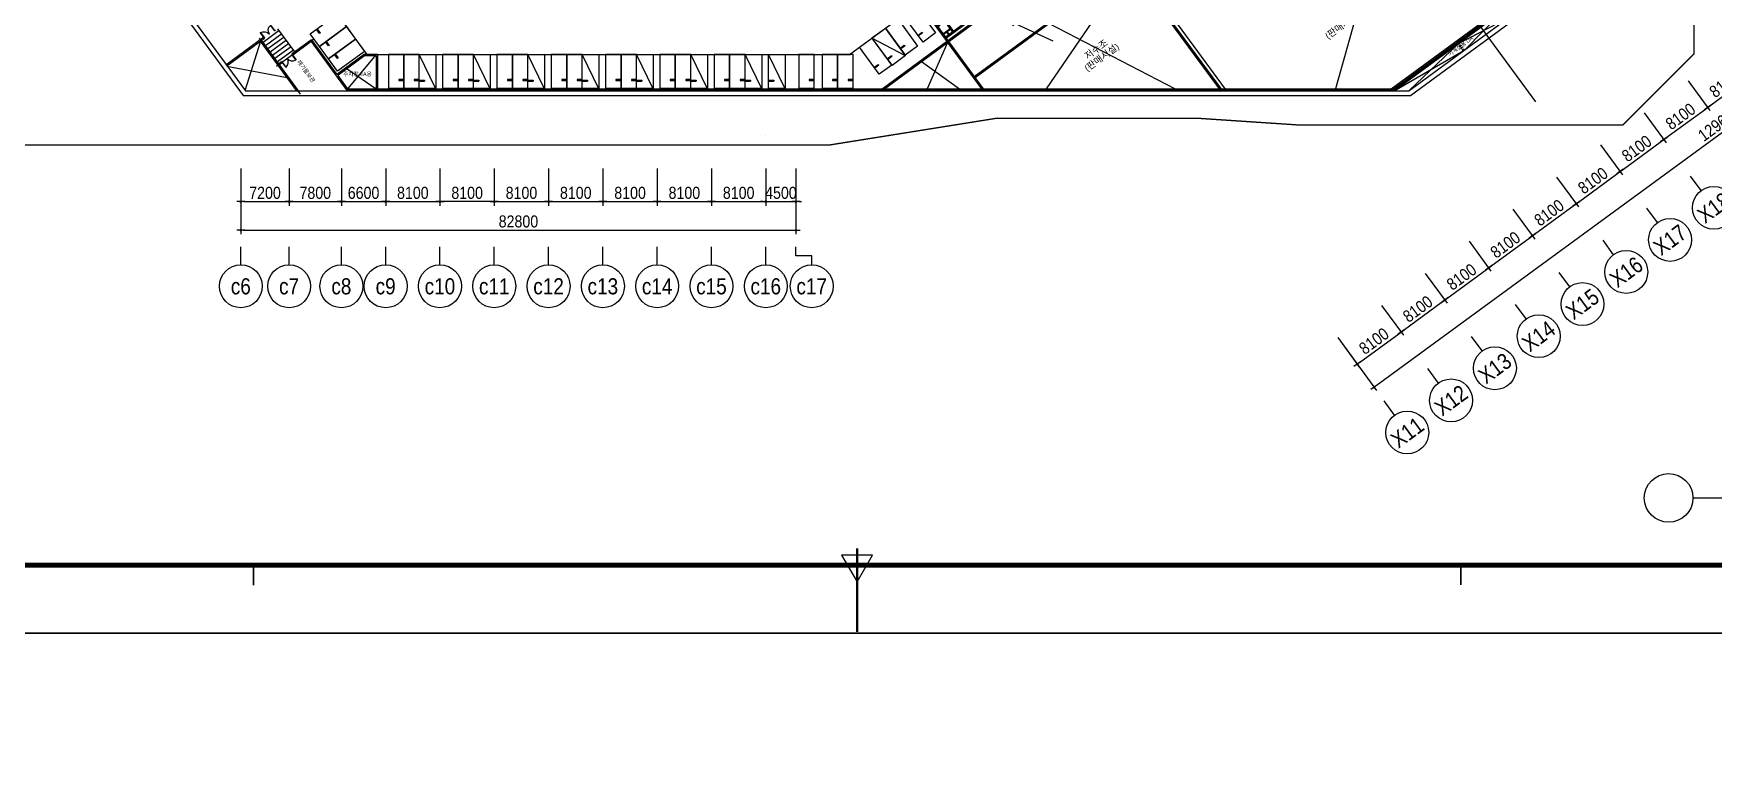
# Model space of a CAD drawing. Header units: millimetres. Extents: x 75184266 to 76346726, y -35850126 to -33679385.
# Drawn here: x 75310867 to 75561417, y -34740636 to -34632031 of the extents above; entities that cross this region are included whole.
import ezdxf
from ezdxf.enums import TextEntityAlignment as Align
from ezdxf.xclip import XClip

# ---------------------------------------------------------------- set-up
doc = ezdxf.new("R2010")
doc.units = ezdxf.units.MM
doc.header["$LTSCALE"] = 50
doc.header["$MEASUREMENT"] = 0
doc.header["$XCLIPFRAME"] = 0
doc.header["$PDMODE"] = 1
doc.header["$PDSIZE"] = -3
for name, pattern in [('PHANTOM2', [1.25, 0.625, -0.125, 0.125, -0.125, 0.125, -0.125]), ('XR-지하3층$0$CENTER2', [1.125, 0.75, -0.125, 0.125, -0.125]), ('XR-지하3층$0$HIDDEN', [0.375, 0.25, -0.125])]:
    doc.linetypes.add(name, pattern=pattern)
doc.layers.get('0').update_dxf_attribs({"linetype": 'CONTINUOUS'})
doc.layers.get('Defpoints').update_dxf_attribs({"color": 51, "linetype": 'CONTINUOUS'})
for name, color, linetype in [('AZ-LINE', 3, 'CONTINUOUS'), ('XR-지하3층$0$0-L-FUR', 32, 'XR-지하3층$0$CENTER2'), ('XR-지하3층$0$a-door', 6, 'CONTINUOUS'), ('XR-지하3층$0$AA-AXIS-BUB1', 3, 'CONTINUOUS'), ('XR-지하3층$0$CON', 2, 'CONTINUOUS'), ('XR-지하3층$0$str', 4, 'CONTINUOUS'), ('XR-지하3층$0$일반주차', 8, 'CONTINUOUS'), ('XR-지하3층$0$확장형주차', 8, 'CONTINUOUS'), ('Y-TEX', 3, 'CONTINUOUS')]:
    doc.layers.add(name, color=color, linetype=linetype)
doc.layers.add('XR-기준층$0$XR-지하3층$0$DEFPOINT', color=142, linetype='CONTINUOUS', plot=False)
doc.layers.add('건축', color=8, linetype='CONTINUOUS', plot=False)
doc.layers.add('XR-지하3층$0$0_plan', color=7, linetype='CONTINUOUS', lineweight=0)
doc.styles.add('XR-지하3층$0$20110829_평면도_면적조정$0$돋움', font='')
doc.styles.add('XR-지하3층$0$돋움', font='', dxfattribs={"width": 0.9})
doc.styles.add('XR-지하3층$0$맑은고딕', font='malgun.ttf')
doc.styles.get('XR-지하3층$0$20110829_평면도_면적조정$0$돋움').set_extended_font_data('Dotum')
doc.styles.get('XR-지하3층$0$돋움').set_extended_font_data('Dotum')
doc.dimstyles.new('XR-지하3층$0$20110829_평면도_면적조정$0$std_style', dxfattribs={"dimscale": 400, "dimtxt": 3, "dimasz": 1, "dimexe": 1.5, "dimexo": 2, "dimgap": 1, "dimtad": 1, "dimtoh": 1, "dimdec": 0, "dimzin": 0, "dimdsep": 46, "dimtxsty": 'XR-지하3층$0$돋움', "dimblk": 'XR-지하3층$0$20110829_평면도_면적조정$0$01420DDOT01', "dimblk1": 'XR-지하3층$0$20110829_평면도_면적조정$0$01420DDOT01', "dimblk2": 'XR-지하3층$0$20110829_평면도_면적조정$0$01420DDOT01', "dimcen": 2.5, "dimdle": 8, "dimclrd": 256, "dimclre": 256, "dimclrt": 256, "dimadec": 0, "dimazin": 0, "dimtfac": 1, "dimtdec": 0, "dimtix": 1, "dimtmove": 2, "dimatfit": 3, "dimldrblk": 'XR-지하3층$0$20110829_평면도_면적조정$0$_ClosedBlank', "dimfxl": 1, "dimtolj": 1, "dimtzin": 0, "dimlwd": -1, "dimlwe": -1, "dimarcsym": 0})

# ---------------------------------------------------------------- blocks, each defined once
blk = doc.blocks.new('XR-지하3층$0$일반형 주차')
at = {"layer": 'XR-지하3층$0$일반주차'}
for p, q in [((750, 3865), (0, 3865)), ((0, 3735), (750, 3735)), ((750, 3735), (750, 3865))]:
    blk.add_line(p, q, dxfattribs=at)
blk.add_lwpolyline([(2300, 5000), (0, 5000), (0, 0), (2300, 0)], close=True, dxfattribs=at)
for centre in [(238, 3800), (563, 3800)]:
    blk.add_circle(centre, 17.5, dxfattribs=at)
blk = doc.blocks.new('XR-지하3층$0$A$C5E3F3FAC')
at = {"layer": 'XR-지하3층$0$a-door'}
for p, q in [((90, 950), (50, 950)), ((50, 950), (50, 0)), ((50, 0), (90, 0)), ((90, 0), (90, 950)), ((1910, 950), (1950, 950)), ((1910, 0), (1910, 950)), ((1950, 0), (1910, 0)), ((1950, 950), (1950, 0))]:
    blk.add_line(p, q, dxfattribs=at)
at = {"layer": 'XR-지하3층$0$a-door', "color": 6}
for points in [[(0, 850), (0, 1050), (50, 1050), (50, 850)], [(2000, 850), (2000, 1050), (1950, 1050), (1950, 850)]]:
    blk.add_lwpolyline(points, close=True, dxfattribs=at)
at = {"layer": 'XR-지하3층$0$a-door', "color": 7}
for centre, start, end in [((-2, 999), 275.25016, 357.21379), ((2002, 999), 182.78621, 264.74984)]:
    blk.add_arc(centre, 1003, start, end, dxfattribs=at)
blk = doc.blocks.new('XR-지하3층$0$확장형 주차')
at = {"layer": 'XR-지하3층$0$확장형주차', "color": 7}
for p, q in [((0, 3965), (800, 3965)), ((0, 3835), (800, 3835)), ((800, 3835), (800, 3965))]:
    blk.add_line(p, q, dxfattribs=at)
blk.add_lwpolyline([(2500, 5100), (0, 0)], dxfattribs=at)
blk.add_lwpolyline([(2500, 5091), (0, 5091), (0, -9), (2500, -9)], close=True, dxfattribs=at)
for centre in [(238, 3900), (613, 3900)]:
    blk.add_circle(centre, 17.5, dxfattribs=at)
blk = doc.blocks.new('XR-지하3층$0$A$C704D163C')
at = {"layer": 'XR-지하3층$0$0-L-FUR', "linetype": 'Continuous'}
for p, q in [((0, 0), (-222, 0, 0)), ((0, -1060, 0), (-222, -1060, 0))]:
    blk.add_line(p, q, dxfattribs=at)
at = {"layer": 'XR-지하3층$0$0-L-FUR', "linetype": 'Continuous', "extrusion": (5.41769e-10, 1.28697e-08, 1)}
for p, q in [((-200, 0, 0), (0, 0)), ((0, 0), (0, -60, 0)), ((-200, -60, 0), (-200, 0, 0)), ((-100, -60, 0), (0, -60, 0))]:
    blk.add_line(p, q, dxfattribs=at)
at = {"layer": 'XR-지하3층$0$0-L-FUR', "color": 6, "linetype": 'Continuous', "extrusion": (5.41769e-10, 1.28697e-08, 1)}
blk.add_line((-100, -60, 0), (-1000, -60, 0), dxfattribs=at)
at = {"layer": 'XR-지하3층$0$0-L-FUR', "linetype": 'Continuous', "extrusion": (5.41769e-10, -1.16938e-08, 1)}
for p, q in [((-200, -1000, 0), (-200, -1060, 0)), ((-200, -1000, 0), (0, -1000, 0)), ((-200, -1060, 0), (0, -1060, 0)), ((0, -1060, 0), (0, -1000, 0))]:
    blk.add_line(p, q, dxfattribs=at)
at = {"layer": 'XR-지하3층$0$0-L-FUR', "color": 5, "linetype": 'Continuous', "extrusion": (5.41769e-10, 1.28697e-08, 1)}
blk.add_arc((-28, -30), 973, 181.75893, 265.75034, dxfattribs=at)
blk = doc.blocks.new('XR-지하3층$0$A$C7F731663')
at = {"layer": 'XR-지하3층$0$CON', "extrusion": (2.1973e-06, 2.1976e-06, 1)}
for p, q in [((1014, 3526, 0), (-3700, 69, 0)), ((971, 3247, 0), (-3581, -92, 0)), ((2509, 1151, 0), (971, 3247, 0)), ((2788, 1108, 0), (1014, 3526, 0)), ((-3302, 113, 0), (-1765, -1984, 0)), ((-4469, -495, 0), (-4792, -732, 0)), ((-4792, -732, 0), (-3017, -3151, 0)), ((-4351, -656, 0), (-4512, -775, 0)), ((-4512, -775, 0), (-2974, -2871, 0)), ((-3464, -6, 0), (-1926, -2102, 0)), ((-2786, -2113, 0), (-2490, -2516, 0)), ((-2705, -2054, 0), (-2410, -2457, 0))]:
    blk.add_line(p, q, dxfattribs=at)
at = {"layer": 'XR-지하3층$0$CON', "extrusion": (2.75612e-06, 1.43576e-06, 1), "elevation": 0}
for points in [[(-3581, -92), (-3700, 69)], [(-4351, -656), (-4469, -495)]]:
    blk.add_lwpolyline(points, dxfattribs=at)
at = {"layer": 'XR-지하3층$0$CON', "extrusion": (2.1973e-06, 2.1976e-06, 1), "elevation": 0}
for points in [[(2788, 1108), (-3017, -3151)], [(2509, 1151), (-2974, -2871)], [(-2281, -1619), (-3329, -2388)], [(-2222, -1699), (-3270, -2468)]]:
    blk.add_lwpolyline(points, dxfattribs=at)
at = {"layer": 'XR-지하3층$0$str', "color": 252, "extrusion": (2.1973e-06, 2.1976e-06, 1)}
for p, q in [((-2036, 1041, 0), (-1336, 86, 0)), ((-1819, 1201, 0), (-1118, 245, 0)), ((-1686, 563, 0), (-597, 1362, 0)), ((-1601, 1360, 0), (-900, 405, 0)), ((-1383, 1520, 0), (-682, 565, 0)), ((-1336, 86, 0), (624, 1523, 0)), ((665, 1466, 0), (-1294, 29, 0)), ((-1276, 5, 0), (-1294, 29, 0)), ((-1276, 5, 0), (683, 1442, 0)), ((-1259, -19, 0), (-1276, 5, 0)), ((-1259, -19, 0), (701, 1418, 0)), ((718, 1394, 0), (-1241, -43, 0)), ((-1200, -100, 0), (760, 1337, 0)), ((-1166, 1680, 0), (-465, 724, 0)), ((-1059, 165, 0), (-1076, 189, 0)), ((-1023, 116, 0), (-1041, 140, 0)), ((-281, -896, 0), (-982, 60, 0)), ((-948, 1840, 0), (-247, 884, 0)), ((-841, 324, 0), (-859, 348, 0)), ((-849, -578, 0), (1614, 1229, 0)), ((-806, 276, 0), (-823, 300, 0)), ((-63, -736, 0), (-764, 219, 0)), ((-730, 1999, 0), (-29, 1044, 0)), ((-623, 484, 0), (-641, 508, 0)), ((-588, 436, 0), (-606, 460, 0)), ((154, -576, 0), (-546, 379, 0)), ((-512, 2159, 0), (188, 1203, 0)), ((-406, 644, 0), (-423, 668, 0)), ((-370, 595, 0), (-388, 619, 0)), ((372, -417, 0), (-329, 539, 0)), ((-295, 2319, 0), (406, 1363, 0)), ((-188, 803, 0), (-206, 828, 0)), ((-152, 755, 0), (-170, 779, 0)), ((-162, 1681, 0), (777, 2370, 0)), ((590, -257, 0), (-111, 699, 0)), ((-77, 2478, 0), (624, 1523, 0)), ((30, 963, 0), (12, 987, 0)), ((65, 915, 0), (48, 939, 0)), ((808, -97, 0), (107, 858, 0)), ((248, 1123, 0), (230, 1147, 0)), ((283, 1074, 0), (265, 1099, 0)), ((1025, 62, 0), (324, 1018, 0)), ((465, 1282, 0), (447, 1307, 0)), ((501, 1234, 0), (483, 1258, 0)), ((1243, 222, 0), (542, 1178, 0)), ((683, 1442, 0), (665, 1466, 0)), ((701, 1418, 0), (683, 1442, 0)), ((718, 1394, 0), (701, 1418, 0)), ((1461, 382, 0), (760, 1337, 0)), ((1614, 1229, 0), (777, 2370, 0)), ((-1259, -19, 0), (-1241, -43, 0)), ((-1200, -100, 0), (-499, -1055, 0))]:
    blk.add_line(p, q, dxfattribs=at)
at = {"layer": 'XR-지하3층$0$str', "color": 252, "extrusion": (2.19665e-06, 2.19761e-06, 1), "elevation": 0}
blk.add_lwpolyline([(-622, 2512), (-394, 1573), (-326, 1567), (-434, 1476), (-366, 1470), (-154, 518)], dxfattribs=at)
for points in [[(-724, 1418), (-597, 1362), (-582, 1224), (-616, 1220), (-629, 1338), (-738, 1387)], [(-178, 1819), (-162, 1681), (-35, 1625), (-22, 1656), (-130, 1705), (-144, 1822)]]:
    blk.add_lwpolyline(points, close=True, dxfattribs=at)
at = {"layer": 'XR-지하3층$0$str', "color": 252, "extrusion": (2.1973e-06, 2.1976e-06, 1)}
for centre in [(-1686, 563, 0), (-1686, 563, 0), (-849, -578, 0), (-849, -578, 0)]:
    blk.add_circle(centre, 30, dxfattribs=at)
for centre, radius, start, end in [((-1268, -7, 0), 115, 126.26019, 306.26019), ((-1268, -7, 0), 45, 126.26019, 306.26019), ((692, 1430, 0), 45, 306.26019, 126.26019)]:
    blk.add_arc(centre, radius, start, end, dxfattribs=at)
at = {"layer": 'XR-지하3층$0$str', "color": 252}
blk.add_arc((692, 1430, 0), 115, 306.26019, 126.26019, dxfattribs=at)
at = {"color": 3, "extrusion": (-0.000109102, -7.81947e-05, -1), "xscale": -0.9000000000216765, "yscale": 0.9000000000216768, "zscale": -0.9000000000216765, "rotation": 233.7416829207151}
blk.add_blockref('XR-지하3층$0$A$C704D163C', (4469, -495, 1), dxfattribs=at)
blk = doc.blocks.new('바탕폼')
at = {"layer": 'AZ-LINE', "ltscale": 10}
blk.add_lwpolyline([(841, 594.71), (0, 594.71), (0, 0), (841, 0)], close=True, dxfattribs=at)
at = {"layer": 'AZ-LINE', "const_width": 1.5}
blk.add_lwpolyline([(20, 574.35), (20, 20.35), (821, 20.35), (821, 574.35)], close=True, dxfattribs=at)
at = {"layer": 'AZ-LINE'}
for points, const_width in [([(380.5, 25.36), (380.5, 0.35)], 0.7), ([(380.5, 20.35), (380.5, 15.35)], 0.5)]:
    blk.add_lwpolyline(points, dxfattribs=dict(at, const_width=const_width))
at = {"layer": 'AZ-LINE', "ltscale": 10, "const_width": 0.5}
for points in [[(200.28, 20.37), (200.28, 14.37)], [(560.78, 20.42), (560.78, 14.42)]]:
    blk.add_lwpolyline(points, dxfattribs=at)
at = {"layer": 'AZ-LINE'}
blk.add_lwpolyline([(380.5, 15.35), (385.1, 23.36), (375.9, 23.36)], close=True, dxfattribs=at)
blk = doc.blocks.new('XR-지하3층$0$20110829_평면도_면적조정$0$01420DDOT01')
blk.add_line((-1.5, 0), (1.5, 0))
at = {"const_width": 0.5}
blk.add_lwpolyline([(-0.25, 0, 1), (0.25, 0, 1)], format="xyb", close=True, dxfattribs=at)
blk = doc.blocks.new('*D303')
at = {"layer": 'Defpoints', "color": 0}
for p in [(75609424, -34600115, 0), (75615333, -34608175), (75504905, -34676743, 0)]:
    blk.add_point(p, dxfattribs=at)
at = {"layer": '건축'}
for p, q in [((75609898, -34600760), (75615688, -34608658)), ((75511137, -34684566), (75615011, -34608411)), ((75505378, -34677388), (75511169, -34685287))]:
    blk.add_line(p, q, dxfattribs=at)
at = {"layer": '건축', "xscale": 400, "yscale": 400, "zscale": 400}
for p, rotation in [((75615333, -34608175), 36.24693456144445), ((75510814, -34684803), 216.2469345614445)]:
    blk.add_blockref('XR-지하3층$0$20110829_평면도_면적조정$0$01420DDOT01', p, dxfattribs=dict(at, rotation=rotation))
at = {"layer": '건축', "insert": (75562304, -34645439), "char_height": 1800, "attachment_point": 5, "rotation": 36.24693, "style": 'XR-지하3층$0$돋움'}
blk.add_mtext('\\A1;129600', dxfattribs=at)
blk = doc.blocks.new('XR-지하3층$0$20110829_평면도_면적조정$0$_ClosedBlank')
at = {"color": 0, "linetype": 'ByBlock', "lineweight": -2}
for p, q in [((-1, 0.17), (0, 0)), ((-1, 0.17), (-1, -0.17)), ((0, 0), (-1, -0.17))]:
    blk.add_line(p, q, dxfattribs=at)
blk = doc.blocks.new('*D304')
at = {"layer": 'Defpoints', "color": 0}
for p in [(75511438, -34671954, 0), (75504905, -34676743, 0), (75514824, -34676572)]:
    blk.add_point(p, dxfattribs=at)
at = {"layer": '건축'}
for p, q in [((75511911, -34672599), (75515178, -34677056)), ((75505378, -34677388), (75508646, -34681846)), ((75508614, -34681125), (75514501, -34676809))]:
    blk.add_line(p, q, dxfattribs=at)
at = {"layer": '건축', "xscale": 400, "yscale": 400, "zscale": 400}
for p, rotation in [((75514824, -34676572), 36.24693456144445), ((75508291, -34681362), 216.2469345614445)]:
    blk.add_blockref('XR-지하3층$0$20110829_평면도_면적조정$0$01420DDOT01', p, dxfattribs=dict(at, rotation=rotation))
at = {"layer": '건축', "insert": (75510788, -34677918), "char_height": 1800, "attachment_point": 5, "rotation": 36.24693, "style": 'XR-지하3층$0$돋움'}
blk.add_mtext('\\A1;8100', dxfattribs=at)
blk = doc.blocks.new('*D305')
at = {"layer": 'Defpoints', "color": 0}
for p in [(75517970, -34667165, 0), (75511438, -34671954, 0), (75521356, -34671783)]:
    blk.add_point(p, dxfattribs=at)
at = {"layer": '건축'}
for p, q in [((75518443, -34667810), (75521711, -34672267)), ((75511911, -34672599), (75515178, -34677056)), ((75515146, -34676336), (75521034, -34672020))]:
    blk.add_line(p, q, dxfattribs=at)
at = {"layer": '건축', "xscale": 400, "yscale": 400, "zscale": 400}
for p, rotation in [((75521356, -34671783), 36.24693456144445), ((75514824, -34676572), 216.2469345614445)]:
    blk.add_blockref('XR-지하3층$0$20110829_평면도_면적조정$0$01420DDOT01', p, dxfattribs=dict(at, rotation=rotation))
at = {"layer": '건축', "insert": (75517321, -34673128), "char_height": 1800, "attachment_point": 5, "rotation": 36.24693, "style": 'XR-지하3층$0$돋움'}
blk.add_mtext('\\A1;8100', dxfattribs=at)
blk = doc.blocks.new('*D306')
at = {"layer": 'Defpoints', "color": 0}
for p in [(75524503, -34662375, 0), (75517970, -34667165, 0), (75527889, -34666994)]:
    blk.add_point(p, dxfattribs=at)
at = {"layer": '건축'}
for p, q in [((75524976, -34663021), (75528243, -34667478)), ((75518443, -34667810), (75521711, -34672267)), ((75521679, -34671547), (75527566, -34667230))]:
    blk.add_line(p, q, dxfattribs=at)
at = {"layer": '건축', "xscale": 400, "yscale": 400, "zscale": 400}
for p, rotation in [((75527889, -34666994), 36.24693456144445), ((75521356, -34671783), 216.2469345614445)]:
    blk.add_blockref('XR-지하3층$0$20110829_평면도_면적조정$0$01420DDOT01', p, dxfattribs=dict(at, rotation=rotation))
at = {"layer": '건축', "insert": (75523853, -34668339), "char_height": 1800, "attachment_point": 5, "rotation": 36.24693, "style": 'XR-지하3층$0$돋움'}
blk.add_mtext('\\A1;8100', dxfattribs=at)
blk = doc.blocks.new('*D307')
at = {"layer": 'Defpoints', "color": 0}
for p in [(75531033, -34657587, 0), (75524501, -34662377, 0), (75534419, -34662206)]:
    blk.add_point(p, dxfattribs=at)
at = {"layer": '건축'}
for p, q in [((75531506, -34658233), (75534774, -34662690)), ((75524974, -34663022), (75528242, -34667479)), ((75528210, -34666759), (75534097, -34662442))]:
    blk.add_line(p, q, dxfattribs=at)
at = {"layer": '건축', "xscale": 400, "yscale": 400, "zscale": 400}
for p, rotation in [((75534419, -34662206), 36.24693456144445), ((75527887, -34666995), 216.2469345614445)]:
    blk.add_blockref('XR-지하3층$0$20110829_평면도_면적조정$0$01420DDOT01', p, dxfattribs=dict(at, rotation=rotation))
at = {"layer": '건축', "insert": (75530384, -34663551), "char_height": 1800, "attachment_point": 5, "rotation": 36.24693, "style": 'XR-지하3층$0$돋움'}
blk.add_mtext('\\A1;8100', dxfattribs=at)
blk = doc.blocks.new('*D308')
at = {"layer": 'Defpoints', "color": 0}
for p in [(75537566, -34652798, 0), (75531033, -34657587, 0), (75540952, -34657417)]:
    blk.add_point(p, dxfattribs=at)
at = {"layer": '건축'}
for p, q in [((75538039, -34653443), (75541307, -34657901)), ((75531506, -34658233), (75534774, -34662690)), ((75534742, -34661969), (75540629, -34657653))]:
    blk.add_line(p, q, dxfattribs=at)
at = {"layer": '건축', "xscale": 400, "yscale": 400, "zscale": 400}
for p, rotation in [((75540952, -34657417), 36.24693456144445), ((75534419, -34662206), 216.2469345614445)]:
    blk.add_blockref('XR-지하3층$0$20110829_평면도_면적조정$0$01420DDOT01', p, dxfattribs=dict(at, rotation=rotation))
at = {"layer": '건축', "insert": (75536916, -34658762), "char_height": 1800, "attachment_point": 5, "rotation": 36.24693, "style": 'XR-지하3층$0$돋움'}
blk.add_mtext('\\A1;8100', dxfattribs=at)
blk = doc.blocks.new('*D309')
at = {"layer": 'Defpoints', "color": 0}
for p in [(75544098, -34648009, 0), (75537566, -34652798, 0), (75547484, -34652627)]:
    blk.add_point(p, dxfattribs=at)
at = {"layer": '건축'}
for p, q in [((75544571, -34648654), (75547839, -34653111)), ((75538039, -34653443), (75541307, -34657901)), ((75541274, -34657180), (75547162, -34652864))]:
    blk.add_line(p, q, dxfattribs=at)
at = {"layer": '건축', "xscale": 400, "yscale": 400, "zscale": 400}
for p, rotation in [((75547484, -34652627), 36.24693456144445), ((75540952, -34657417), 216.2469345614445)]:
    blk.add_blockref('XR-지하3층$0$20110829_평면도_면적조정$0$01420DDOT01', p, dxfattribs=dict(at, rotation=rotation))
at = {"layer": '건축', "insert": (75543449, -34653973), "char_height": 1800, "attachment_point": 5, "rotation": 36.24693, "style": 'XR-지하3층$0$돋움'}
blk.add_mtext('\\A1;8100', dxfattribs=at)
blk = doc.blocks.new('*D310')
at = {"layer": 'Defpoints', "color": 0}
for p in [(75550631, -34643220, 0), (75544098, -34648009, 0), (75554017, -34647838)]:
    blk.add_point(p, dxfattribs=at)
at = {"layer": '건축'}
for p, q in [((75551104, -34643865), (75554372, -34648322)), ((75547807, -34652391), (75553694, -34648075)), ((75544571, -34648654), (75547839, -34653111))]:
    blk.add_line(p, q, dxfattribs=at)
at = {"layer": '건축', "xscale": 400, "yscale": 400, "zscale": 400}
for p, rotation in [((75554017, -34647838), 36.24693456144445), ((75547484, -34652627), 216.2469345614445)]:
    blk.add_blockref('XR-지하3층$0$20110829_평면도_면적조정$0$01420DDOT01', p, dxfattribs=dict(at, rotation=rotation))
at = {"layer": '건축', "insert": (75549981, -34649183), "char_height": 1800, "attachment_point": 5, "rotation": 36.24693, "style": 'XR-지하3층$0$돋움'}
blk.add_mtext('\\A1;8100', dxfattribs=at)
blk = doc.blocks.new('*D311')
at = {"layer": 'Defpoints', "color": 0}
for p in [(75557163, -34638430, 0), (75550631, -34643220, 0), (75560549, -34643049)]:
    blk.add_point(p, dxfattribs=at)
at = {"layer": '건축'}
for p, q in [((75557636, -34639076), (75560904, -34643533)), ((75554339, -34647602), (75560227, -34643285)), ((75551104, -34643865), (75554372, -34648322))]:
    blk.add_line(p, q, dxfattribs=at)
at = {"layer": '건축', "xscale": 400, "yscale": 400, "zscale": 400}
for p, rotation in [((75560549, -34643049), 36.24693456144445), ((75554017, -34647838), 216.2469345614445)]:
    blk.add_blockref('XR-지하3층$0$20110829_평면도_면적조정$0$01420DDOT01', p, dxfattribs=dict(at, rotation=rotation))
at = {"layer": '건축', "insert": (75556514, -34644394), "char_height": 1800, "attachment_point": 5, "rotation": 36.24693, "style": 'XR-지하3층$0$돋움'}
blk.add_mtext('\\A1;8100', dxfattribs=at)
blk = doc.blocks.new('*D312')
at = {"layer": 'Defpoints', "color": 0}
for p in [(75563696, -34633641, 0), (75557163, -34638430, 0), (75567082, -34638260)]:
    blk.add_point(p, dxfattribs=at)
at = {"layer": '건축'}
for p, q in [((75564169, -34634286), (75567436, -34638743)), ((75560872, -34642812), (75566759, -34638496)), ((75557636, -34639076), (75560904, -34643533))]:
    blk.add_line(p, q, dxfattribs=at)
at = {"layer": '건축', "xscale": 400, "yscale": 400, "zscale": 400}
for p, rotation in [((75567082, -34638260), 36.24693456144445), ((75560549, -34643049), 216.2469345614445)]:
    blk.add_blockref('XR-지하3층$0$20110829_평면도_면적조정$0$01420DDOT01', p, dxfattribs=dict(at, rotation=rotation))
at = {"layer": '건축', "insert": (75563046, -34639605), "char_height": 1800, "attachment_point": 5, "rotation": 36.24693, "style": 'XR-지하3층$0$돋움'}
blk.add_mtext('\\A1;8100', dxfattribs=at)
blk = doc.blocks.new('*D357')
at = {"layer": 'Defpoints', "color": 0}
for p in [(75341782, -34651382, 0), (75424582, -34651382, 0), (75424582, -34661375)]:
    blk.add_point(p, dxfattribs=at)
at = {"layer": '건축'}
for p, q in [((75341782, -34652182), (75341782, -34661975)), ((75424582, -34652182), (75424582, -34661975)), ((75342182, -34661375), (75424182, -34661375))]:
    blk.add_line(p, q, dxfattribs=at)
at = {"layer": '건축', "xscale": 400, "yscale": 400, "zscale": 400, "rotation": 180}
blk.add_blockref('XR-지하3층$0$20110829_평면도_면적조정$0$01420DDOT01', (75341782, -34661375), dxfattribs=at)
at = {"layer": '건축', "xscale": 400, "yscale": 400, "zscale": 400}
blk.add_blockref('XR-지하3층$0$20110829_평면도_면적조정$0$01420DDOT01', (75424582, -34661375), dxfattribs=at)
at = {"layer": '건축', "insert": (75383182, -34660074), "char_height": 1800, "attachment_point": 5, "style": 'XR-지하3층$0$돋움'}
blk.add_mtext('\\A1;82800', dxfattribs=at)
blk = doc.blocks.new('*D358')
at = {"layer": 'Defpoints', "color": 0}
for p in [(75341782, -34651382, 0), (75348982, -34651382, 0), (75348982, -34657109)]:
    blk.add_point(p, dxfattribs=at)
at = {"layer": '건축'}
for p, q in [((75341782, -34652182), (75341782, -34657709)), ((75348982, -34652182), (75348982, -34657709)), ((75342182, -34657109), (75348582, -34657109))]:
    blk.add_line(p, q, dxfattribs=at)
at = {"layer": '건축', "xscale": 400, "yscale": 400, "zscale": 400, "rotation": 180}
blk.add_blockref('XR-지하3층$0$20110829_평면도_면적조정$0$01420DDOT01', (75341782, -34657109), dxfattribs=at)
at = {"layer": '건축', "xscale": 400, "yscale": 400, "zscale": 400}
blk.add_blockref('XR-지하3층$0$20110829_평면도_면적조정$0$01420DDOT01', (75348982, -34657109), dxfattribs=at)
at = {"layer": '건축', "insert": (75345382, -34655807), "char_height": 1800, "attachment_point": 5, "style": 'XR-지하3층$0$돋움'}
blk.add_mtext('\\A1;7200', dxfattribs=at)
blk = doc.blocks.new('*D359')
at = {"layer": 'Defpoints', "color": 0}
for p in [(75348982, -34651382, 0), (75356782, -34651382, 0), (75356782, -34657109)]:
    blk.add_point(p, dxfattribs=at)
at = {"layer": '건축'}
for p, q in [((75348982, -34652182), (75348982, -34657709)), ((75356782, -34652182), (75356782, -34657709)), ((75349382, -34657109), (75356382, -34657109))]:
    blk.add_line(p, q, dxfattribs=at)
at = {"layer": '건축', "xscale": 400, "yscale": 400, "zscale": 400, "rotation": 180}
blk.add_blockref('XR-지하3층$0$20110829_평면도_면적조정$0$01420DDOT01', (75348982, -34657109), dxfattribs=at)
at = {"layer": '건축', "xscale": 400, "yscale": 400, "zscale": 400}
blk.add_blockref('XR-지하3층$0$20110829_평면도_면적조정$0$01420DDOT01', (75356782, -34657109), dxfattribs=at)
at = {"layer": '건축', "insert": (75352882, -34655807), "char_height": 1800, "attachment_point": 5, "style": 'XR-지하3층$0$돋움'}
blk.add_mtext('\\A1;7800', dxfattribs=at)
blk = doc.blocks.new('*D360')
at = {"layer": 'Defpoints', "color": 0}
for p in [(75356782, -34651382, 0), (75363382, -34651382, 0), (75363382, -34657109)]:
    blk.add_point(p, dxfattribs=at)
at = {"layer": '건축'}
for p, q in [((75356782, -34652182), (75356782, -34657709)), ((75363382, -34652182), (75363382, -34657709)), ((75357182, -34657109), (75362982, -34657109))]:
    blk.add_line(p, q, dxfattribs=at)
at = {"layer": '건축', "xscale": 400, "yscale": 400, "zscale": 400, "rotation": 180}
blk.add_blockref('XR-지하3층$0$20110829_평면도_면적조정$0$01420DDOT01', (75356782, -34657109), dxfattribs=at)
at = {"layer": '건축', "xscale": 400, "yscale": 400, "zscale": 400}
blk.add_blockref('XR-지하3층$0$20110829_평면도_면적조정$0$01420DDOT01', (75363382, -34657109), dxfattribs=at)
at = {"layer": '건축', "insert": (75360082, -34655807), "char_height": 1800, "attachment_point": 5, "style": 'XR-지하3층$0$돋움'}
blk.add_mtext('\\A1;6600', dxfattribs=at)
blk = doc.blocks.new('*D361')
at = {"layer": 'Defpoints', "color": 0}
for p in [(75363382, -34651382, 0), (75371482, -34651382, 0), (75371482, -34657109)]:
    blk.add_point(p, dxfattribs=at)
at = {"layer": '건축'}
for p, q in [((75363382, -34652182), (75363382, -34657709)), ((75371482, -34652182), (75371482, -34657709)), ((75363782, -34657109), (75371082, -34657109))]:
    blk.add_line(p, q, dxfattribs=at)
at = {"layer": '건축', "xscale": 400, "yscale": 400, "zscale": 400, "rotation": 180}
blk.add_blockref('XR-지하3층$0$20110829_평면도_면적조정$0$01420DDOT01', (75363382, -34657109), dxfattribs=at)
at = {"layer": '건축', "xscale": 400, "yscale": 400, "zscale": 400}
blk.add_blockref('XR-지하3층$0$20110829_평면도_면적조정$0$01420DDOT01', (75371482, -34657109), dxfattribs=at)
at = {"layer": '건축', "insert": (75367432, -34655807), "char_height": 1800, "attachment_point": 5, "style": 'XR-지하3층$0$돋움'}
blk.add_mtext('\\A1;8100', dxfattribs=at)
blk = doc.blocks.new('*D362')
at = {"layer": 'Defpoints', "color": 0}
for p in [(75379582, -34651382, 0), (75387682, -34651382, 0), (75387682, -34657109)]:
    blk.add_point(p, dxfattribs=at)
at = {"layer": '건축'}
for p, q in [((75379582, -34652182), (75379582, -34657709)), ((75387682, -34652182), (75387682, -34657709)), ((75379982, -34657109), (75387282, -34657109))]:
    blk.add_line(p, q, dxfattribs=at)
at = {"layer": '건축', "xscale": 400, "yscale": 400, "zscale": 400, "rotation": 180}
blk.add_blockref('XR-지하3층$0$20110829_평면도_면적조정$0$01420DDOT01', (75379582, -34657109), dxfattribs=at)
at = {"layer": '건축', "xscale": 400, "yscale": 400, "zscale": 400}
blk.add_blockref('XR-지하3층$0$20110829_평면도_면적조정$0$01420DDOT01', (75387682, -34657109), dxfattribs=at)
at = {"layer": '건축', "insert": (75383632, -34655807), "char_height": 1800, "attachment_point": 5, "style": 'XR-지하3층$0$돋움'}
blk.add_mtext('\\A1;8100', dxfattribs=at)
blk = doc.blocks.new('*D363')
at = {"layer": 'Defpoints', "color": 0}
for p in [(75387682, -34651382, 0), (75395782, -34651382, 0), (75395782, -34657109)]:
    blk.add_point(p, dxfattribs=at)
at = {"layer": '건축'}
for p, q in [((75387682, -34652182), (75387682, -34657709)), ((75395782, -34652182), (75395782, -34657709)), ((75388082, -34657109), (75395382, -34657109))]:
    blk.add_line(p, q, dxfattribs=at)
at = {"layer": '건축', "xscale": 400, "yscale": 400, "zscale": 400, "rotation": 180}
blk.add_blockref('XR-지하3층$0$20110829_평면도_면적조정$0$01420DDOT01', (75387682, -34657109), dxfattribs=at)
at = {"layer": '건축', "xscale": 400, "yscale": 400, "zscale": 400}
blk.add_blockref('XR-지하3층$0$20110829_평면도_면적조정$0$01420DDOT01', (75395782, -34657109), dxfattribs=at)
at = {"layer": '건축', "insert": (75391732, -34655807), "char_height": 1800, "attachment_point": 5, "style": 'XR-지하3층$0$돋움'}
blk.add_mtext('\\A1;8100', dxfattribs=at)
blk = doc.blocks.new('*D364')
at = {"layer": 'Defpoints', "color": 0}
for p in [(75395782, -34651382, 0), (75403882, -34651382, 0), (75403882, -34657109)]:
    blk.add_point(p, dxfattribs=at)
at = {"layer": '건축'}
for p, q in [((75395782, -34652182), (75395782, -34657709)), ((75403882, -34652182), (75403882, -34657709)), ((75396182, -34657109), (75403482, -34657109))]:
    blk.add_line(p, q, dxfattribs=at)
at = {"layer": '건축', "xscale": 400, "yscale": 400, "zscale": 400, "rotation": 180}
blk.add_blockref('XR-지하3층$0$20110829_평면도_면적조정$0$01420DDOT01', (75395782, -34657109), dxfattribs=at)
at = {"layer": '건축', "xscale": 400, "yscale": 400, "zscale": 400}
blk.add_blockref('XR-지하3층$0$20110829_평면도_면적조정$0$01420DDOT01', (75403882, -34657109), dxfattribs=at)
at = {"layer": '건축', "insert": (75399832, -34655807), "char_height": 1800, "attachment_point": 5, "style": 'XR-지하3층$0$돋움'}
blk.add_mtext('\\A1;8100', dxfattribs=at)
blk = doc.blocks.new('*D365')
at = {"layer": 'Defpoints', "color": 0}
for p in [(75403882, -34651382, 0), (75411982, -34651382, 0), (75411982, -34657109)]:
    blk.add_point(p, dxfattribs=at)
at = {"layer": '건축'}
for p, q in [((75403882, -34652182), (75403882, -34657709)), ((75411982, -34652182), (75411982, -34657709)), ((75404282, -34657109), (75411582, -34657109))]:
    blk.add_line(p, q, dxfattribs=at)
at = {"layer": '건축', "xscale": 400, "yscale": 400, "zscale": 400, "rotation": 180}
blk.add_blockref('XR-지하3층$0$20110829_평면도_면적조정$0$01420DDOT01', (75403882, -34657109), dxfattribs=at)
at = {"layer": '건축', "xscale": 400, "yscale": 400, "zscale": 400}
blk.add_blockref('XR-지하3층$0$20110829_평면도_면적조정$0$01420DDOT01', (75411982, -34657109), dxfattribs=at)
at = {"layer": '건축', "insert": (75407932, -34655807), "char_height": 1800, "attachment_point": 5, "style": 'XR-지하3층$0$돋움'}
blk.add_mtext('\\A1;8100', dxfattribs=at)
blk = doc.blocks.new('*D366')
at = {"layer": 'Defpoints', "color": 0}
for p in [(75411982, -34651382, 0), (75420082, -34651382, 0), (75420082, -34657109)]:
    blk.add_point(p, dxfattribs=at)
at = {"layer": '건축'}
for p, q in [((75411982, -34652182), (75411982, -34657709)), ((75420082, -34652182), (75420082, -34657709)), ((75412382, -34657109), (75419682, -34657109))]:
    blk.add_line(p, q, dxfattribs=at)
at = {"layer": '건축', "xscale": 400, "yscale": 400, "zscale": 400, "rotation": 180}
blk.add_blockref('XR-지하3층$0$20110829_평면도_면적조정$0$01420DDOT01', (75411982, -34657109), dxfattribs=at)
at = {"layer": '건축', "xscale": 400, "yscale": 400, "zscale": 400}
blk.add_blockref('XR-지하3층$0$20110829_평면도_면적조정$0$01420DDOT01', (75420082, -34657109), dxfattribs=at)
at = {"layer": '건축', "insert": (75416032, -34655807), "char_height": 1800, "attachment_point": 5, "style": 'XR-지하3층$0$돋움'}
blk.add_mtext('\\A1;8100', dxfattribs=at)
blk = doc.blocks.new('*D367')
at = {"layer": 'Defpoints', "color": 0}
for p in [(75371482, -34651382, 0), (75379582, -34651382, 0), (75371482, -34657109)]:
    blk.add_point(p, dxfattribs=at)
at = {"layer": '건축'}
for p, q in [((75371482, -34652182), (75371482, -34657709)), ((75379582, -34652182), (75379582, -34657709)), ((75379182, -34657109), (75371882, -34657109))]:
    blk.add_line(p, q, dxfattribs=at)
at = {"layer": '건축', "xscale": 400, "yscale": 400, "zscale": 400, "rotation": 180}
blk.add_blockref('XR-지하3층$0$20110829_평면도_면적조정$0$01420DDOT01', (75371482, -34657109), dxfattribs=at)
at = {"layer": '건축', "xscale": 400, "yscale": 400, "zscale": 400}
blk.add_blockref('XR-지하3층$0$20110829_평면도_면적조정$0$01420DDOT01', (75379582, -34657109), dxfattribs=at)
at = {"layer": '건축', "insert": (75375532, -34655807), "char_height": 1800, "attachment_point": 5, "style": 'XR-지하3층$0$돋움'}
blk.add_mtext('\\A1;8100', dxfattribs=at)
blk = doc.blocks.new('*D293')
at = {"layer": 'Defpoints', "color": 0}
for p in [(75420082, -34651382, 0), (75424582, -34651382, 0), (75424582, -34657109)]:
    blk.add_point(p, dxfattribs=at)
at = {"layer": '건축'}
for p, q in [((75420082, -34652182), (75420082, -34657709)), ((75424582, -34652182), (75424582, -34657709)), ((75419682, -34657109), (75419282, -34657109)), ((75420082, -34657109), (75424582, -34657109)), ((75424982, -34657109), (75425382, -34657109))]:
    blk.add_line(p, q, dxfattribs=at)
at = {"layer": '건축', "xscale": 400, "yscale": 400, "zscale": 400}
blk.add_blockref('XR-지하3층$0$20110829_평면도_면적조정$0$01420DDOT01', (75420082, -34657109), dxfattribs=at)
at = {"layer": '건축', "xscale": 400, "yscale": 400, "zscale": 400, "rotation": 180}
blk.add_blockref('XR-지하3층$0$20110829_평면도_면적조정$0$01420DDOT01', (75424582, -34657109), dxfattribs=at)
at = {"layer": '건축', "insert": (75422332, -34655807), "char_height": 1800, "attachment_point": 5, "style": 'XR-지하3층$0$돋움'}
blk.add_mtext('\\A1;4500', dxfattribs=at)
blk = doc.blocks.new('XR-지하3층$0$A$C723B38EE')
at = {"layer": 'XR-지하3층$0$0_plan', "color": 8}
blk.add_lwpolyline([(0.29, 354.69, 0.009046), (6.34, 355.04, -0.06989), (137.26, 346.76, 0.552713), (247.35, 461.75), (214.69, 591.72, 0.017723), (212.96, 597.67, 0.017723)], format="xyb", dxfattribs=at)

msp = doc.modelspace()

# ---------------------------------------------------------------- linework, layer by layer
at = {"layer": 'XR-기준층$0$XR-지하3층$0$DEFPOINT', "ltscale": 0.5}
for points in [[(75663664.6, -34721516.7), (75243664.6, -34721516.7), (75243664.6, -34424516.7), (75663664.6, -34424516.7)], [(75663666.7, -34721516.7), (75243666.7, -34721516.7), (75243666.7, -34424516.7), (75663666.7, -34424516.7)]]:
    msp.add_lwpolyline(points, close=True, dxfattribs=at)
at = {"layer": 'XR-지하3층$0$AA-AXIS-BUB1'}
msp.add_circle((75515760.9, -34691550.2), 3200, dxfattribs=at)
at = {"layer": 'Y-TEX', "color": 0}
msp.add_lwpolyline([(75558366.9, -34701312.2), (75609004.4, -34701312.2)], dxfattribs=at)
msp.add_circle((75554741, -34701312.2), 3625.9, dxfattribs=at)
at = {"layer": '건축'}
for p, q in [((75432539.2, -34635153.7), (75491544.2, -34591894.3)), ((75333997.7, -34598902.5), (75360575.1, -34635153.6)), ((75559594.4, -34655445.9), (75558017.7, -34653295.3)), ((75553062, -34660235.1), (75551485.3, -34658084.5)), ((75546529.5, -34665024.4), (75544952.8, -34662873.8)), ((75341781.5, -34666541.9), (75341781.5, -34663875.2)), ((75348981.7, -34666541.9), (75348981.7, -34663875.2)), ((75356781.7, -34666541.9), (75356781.7, -34663875.2)), ((75363381.7, -34666541.8), (75363381.7, -34663875.2)), ((75371481.7, -34666541.8), (75371481.7, -34663875.2)), ((75379581.7, -34666541.8), (75379581.7, -34663875.2)), ((75387681.7, -34666541.8), (75387681.7, -34663875.2)), ((75395781.7, -34666541.8), (75395781.7, -34663875.2)), ((75403881.7, -34666541.8), (75403881.7, -34663875.2)), ((75411981.7, -34666541.8), (75411981.7, -34663875.2)), ((75420081.7, -34666541.8), (75420081.7, -34663875.2)), ((75539997.1, -34669813.7), (75538420.4, -34667663.1)), ((75533466.2, -34674601.7), (75531889.5, -34672451.1)), ((75526933.8, -34679391), (75525357, -34677240.4)), ((75520401.3, -34684180.3), (75518824.6, -34682029.7)), ((75513868.8, -34688969.5), (75512292.1, -34686818.9))]:
    msp.add_line(p, q, dxfattribs=at)
at = {"layer": '건축', "ltscale": 1000}
for p, q in [((75313281.3, -34601924.1), (75342115.6, -34641253.5)), ((75313981.3, -34601695), (75342470.4, -34640553.5)), ((75513467.5, -34640553.8), (75542659.6, -34619151.7)), ((75516233.5, -34641253.8), (75544524.9, -34620512)), ((75513805.7, -34640553.8), (75530116.2, -34628595.9)), ((75516004.4, -34640553.8), (75530884.8, -34629644.3)), ((75342470.4, -34640553.5), (75516004.4, -34640553.8)), ((75513957.2, -34640553.4), (75516005, -34640553.4)), ((75513957.2, -34640553.4), (75516005, -34640553.4)), ((75342115.6, -34641253.5), (75516233.5, -34641253.8))]:
    msp.add_line(p, q, dxfattribs=at)
at = {"layer": '건축', "ltscale": 100}
for p, q in [((75498327.4, -34603908.7), (75451179.2, -34638475.3)), ((75498607, -34603951.7), (75451297.4, -34638636.6)), ((75474649.4, -34621268.2), (75488611.7, -34640312.5)), ((75437422.3, -34640253.4), (75453264, -34628639.1)), ((75437760.6, -34640253.4), (75453382.2, -34628800.4)), ((75345204.1, -34632588, 0), (75339557.6, -34636727.7, 0)), ((75345322.3, -34632749.3, 0), (75339675.8, -34636889, 0)), ((75350127.8, -34640553.4, 0), (75344726.5, -34633186.1, 0)), ((75350375.8, -34640553.4, 0), (75344887.8, -34633067.8, 0)), ((75347515.1, -34631577.5, 0), (75345095.7, -34633351.3, 0)), ((75347869.9, -34632061.4, 0), (75345450.4, -34633835.2, 0)), ((75348224.6, -34632545.3, 0), (75345805.2, -34634319.1, 0)), ((75348579.4, -34633029.2, 0), (75346159.9, -34634803, 0)), ((75348934.1, -34633513.1, 0), (75346514.7, -34635286.9, 0)), ((75349837.6, -34634774.6, 0), (75347293.3, -34631304.2, 0)), ((75352322.4, -34632952.8, 0), (75349439.2, -34635066.6, 0)), ((75352279.4, -34633232.4), (75349557.4, -34635227.9, 0)), ((75352279.4, -34633232.4), (75357646.8, -34640553.4)), ((75352322.4, -34632952.8), (75356111.4, -34638120.9)), ((75446619.4, -34632425, 0), (75452578.7, -34640553.4, 0)), ((75446818.2, -34632865.3, 0), (75447057.5, -34633191.7, 0)), ((75446979.4, -34632747, 0), (75447218.8, -34633073.4, 0)), ((75447174.6, -34633351.5, 0), (75452234.7, -34640253.4, 0)), ((75447335.9, -34633233.2, 0), (75452482.7, -34640253.4, 0)), ((75349288.9, -34633997, 0), (75346869.5, -34635770.8, 0)), ((75349643.7, -34634480.9, 0), (75347224.2, -34636254.7, 0)), ((75360158.9, -34635153.6), (75356111.4, -34638120.9)), ((75360231.1, -34635348.6), (75356229.7, -34638282.2)), ((75347826.2, -34636249.2, 0), (75347432.1, -34636538.2, 0)), ((75347944.5, -34636410.5, 0), (75347550.3, -34636699.5, 0)), ((75356229.7, -34638282.2), (75357894.8, -34640553.4))]:
    msp.add_line(p, q, dxfattribs=at)
at = {"layer": '건축', "ltscale": 0.5}
for p, q in [((75515121.7, -34604422.9), (75505038.8, -34640253.4)), ((75513369.3, -34640253.8), (75542240.3, -34619087.1)), ((75513434.8, -34640453.8), (75542519.8, -34619130.2)), ((75474687, -34621488.6), (75461876.4, -34640253.4, 0)), ((75474203.1, -34621843.3), (75488020.7, -34640690.3)), ((75474364.4, -34621725.1), (75488182, -34640572)), ((75462350.3, -34630533.2), (75481132.2, -34640253.4)), ((75523499.5, -34633446.9), (75530884.8, -34629644.3)), ((75530116.2, -34628595.9), (75524268.1, -34634495.3)), ((75344726.5, -34633186.1, 0), (75342362.2, -34640553.4, 0)), ((75447174.6, -34633351.5, 0), (75444124.5, -34640253.4, 0)), ((75349439.2, -34635066.6, 0), (75349557.4, -34635227.9, 0)), ((75361973.2, -34635155.1), (75357674.8, -34640253.4)), ((75362173.2, -34635153.6), (75360158.9, -34635153.6)), ((75361973.2, -34635348.6), (75360231.1, -34635348.6)), ((75361973.2, -34635348.6), (75361973.2, -34640253.4)), ((75362173.2, -34635153.6), (75362173.2, -34640253.4)), ((75513805.7, -34640553.8), (75524106.8, -34634613.6)), ((75523338.2, -34633565.1), (75516004.4, -34640553.8)), ((75339675.8, -34636889, 0), (75348698, -34638603.2, 0)), ((75347826.2, -34636249.2, 0), (75347944.5, -34636410.5, 0)), ((75357511.7, -34637199.5), (75361973.2, -34640253.4)), ((75443322.8, -34636175.4), (75448968.9, -34640253.4, 0)), ((75357672.9, -34640253.6), (75513369.3, -34640253.8)), ((75357819.5, -34640453.6, 0), (75357892.7, -34640553.4, 0)), ((75357819.5, -34640453.6), (75513434.8, -34640453.8)), ((75420081.7, -34647211.9), (75420081.7, -34647211.9))]:
    msp.add_line(p, q, dxfattribs=at)
at = {"layer": '건축', "ltscale": 20}
for p, q in [((75344519, -34632735.8, 0), (75350617.1, -34641053.4, 0)), ((75347119.6, -34636891.7, 0), (75352667.6, -34632824.3, 0))]:
    msp.add_line(p, q, dxfattribs=at)
at = {"layer": '건축', "linetype": 'XR-지하3층$0$HIDDEN', "ltscale": 20}
for p, q in [((75524268.1, -34634495.3), (75523499.5, -34633446.9)), ((75524106.8, -34634613.6), (75523338.2, -34633565.1))]:
    msp.add_line(p, q, dxfattribs=at)
at = {"layer": '건축', "ltscale": 2}
msp.add_line((75360575.1, -34635153.6), (75432708.3, -34635153.7), dxfattribs=at)
at = {"layer": '건축', "linetype": 'PHANTOM2', "ltscale": 50, "const_width": 200}
msp.add_lwpolyline([(75558572.6, -34605145.4), (75561597.6, -34590145.4), (75561659.5, -34553000), (75564717.9, -34517999.9), (75564749.8, -34498884.2), (75475183.7, -34492234.7), (75349445.8, -34482899.8, -0.11511755), (75301447.5, -34507814.4), (75295098.5, -34515540.4), (75291581.4, -34641500.4), (75298553.1, -34648669.4), (75429499.8, -34648668.1), (75454491.8, -34644667.8), (75484498.1, -34644667.5), (75499504.9, -34645667.4), (75547907.3, -34645666.1), (75558522.6, -34635068.3)], format="xyb", close=True, dxfattribs=at)
at = {"layer": '건축'}
msp.add_lwpolyline([(75405276.9, -34489566.3), (75448341.7, -34548305.9), (75437440.5, -34556298), (75442666.2, -34563425.7), (75410966.7, -34586666.1), (75425132.9, -34605988.5), (75479241.4, -34566318.9), (75534889.6, -34642222)], dxfattribs=at)
at = {"layer": '건축', "ltscale": 0.5}
for points in [[(75451374.1, -34627882.9), (75456469.6, -34630182.9), (75456770.3, -34629883.6), (75456900.8, -34630856.7), (75457265.3, -34630542), (75462911.7, -34633090.7)], [(75426933, -34666541.9), (75426933, -34665208.5), (75424581.7, -34665208.5), (75424581.7, -34663875.2)]]:
    msp.add_lwpolyline(points, dxfattribs=at)
at = {"layer": '건축'}
for centre in [(75561486.5, -34658026.6), (75554954, -34662815.9), (75548421.6, -34667605.1), (75341781.5, -34669741.9), (75348981.7, -34669741.9), (75356781.7, -34669741.9), (75363381.7, -34669741.8), (75371481.7, -34669741.8), (75379581.7, -34669741.8), (75387681.7, -34669741.8), (75395781.7, -34669741.8), (75403881.7, -34669741.8), (75411981.7, -34669741.8), (75420081.7, -34669741.8), (75426933, -34669741.9), (75541889.1, -34672394.4), (75535358.3, -34677182.5), (75528825.8, -34681971.7), (75522293.4, -34686761)]:
    msp.add_circle(centre, 3200, dxfattribs=at)

# ---------------------------------------------------------------- block references
at = {"layer": 'AZ-LINE', "xscale": 499.40546941707, "yscale": 499.40546941707, "zscale": 499.40546941707}
msp.add_blockref('바탕폼', (75243664.6, -34721516.7), dxfattribs=at)
at = {"layer": '건축', "xscale": -1}
for name, p, rotation in [('XR-지하3층$0$일반형 주차', (75440574.4, -34629262.7), 216.2469364372141), ('XR-지하3층$0$A$C5E3F3FAC', (75344661.2, -34631932.1, 0), 216.2469333634046), ('XR-지하3층$0$일반형 주차', (75356163.5, -34629136.2), 126.2469333594608), ('XR-지하3층$0$일반형 주차', (75357523.4, -34630991.1), 126.2469333594608), ('XR-지하3층$0$일반형 주차', (75437913, -34631213.9), 216.2469333634046), ('XR-지하3층$0$일반형 주차', (75358883.3, -34632846), 126.2469333594608), ('XR-지하3층$0$일반형 주차', (75434042, -34634051.9), 216.2469364372141), ('XR-지하3층$0$확장형 주차', (75435896.8, -34632692), 216.2469364372141), ('XR-지하3층$0$확장형 주차', (75368381.8, -34635153.6), 180), ('XR-지하3층$0$확장형 주차', (75376481.8, -34635153.6), 180), ('XR-지하3층$0$확장형 주차', (75384581.8, -34635153.6), 180), ('XR-지하3층$0$확장형 주차', (75392681.8, -34635153.6), 180), ('XR-지하3층$0$확장형 주차', (75400781.8, -34635153.7), 180), ('XR-지하3층$0$확장형 주차', (75408881.8, -34635153.7), 180), ('XR-지하3층$0$확장형 주차', (75416981.8, -34635153.7), 180), ('XR-지하3층$0$확장형 주차', (75420480.8, -34635153.7), 180)]:
    msp.add_blockref(name, p, dxfattribs=dict(at, rotation=rotation))
at = {"layer": '건축', "ltscale": 0.5}
msp.add_blockref('XR-지하3층$0$A$C7F731663', (75449835.2, -34629714.4), dxfattribs=at)
at = {"layer": '건축'}
for name, p, rotation in [('XR-지하3층$0$A$C5E3F3FAC', (75348447.1, -34637096, 0), 36.24693336340456), ('XR-지하3층$0$일반형 주차', (75366081.8, -34635153.6), 180), ('XR-지하3층$0$일반형 주차', (75368381.8, -34635153.6), 180), ('XR-지하3층$0$일반형 주차', (75374181.8, -34635153.6), 180), ('XR-지하3층$0$일반형 주차', (75376481.8, -34635153.6), 180), ('XR-지하3층$0$일반형 주차', (75382281.8, -34635153.6), 180), ('XR-지하3층$0$일반형 주차', (75384581.8, -34635153.6), 180), ('XR-지하3층$0$일반형 주차', (75390381.8, -34635153.6), 180), ('XR-지하3층$0$일반형 주차', (75392681.8, -34635153.6), 180), ('XR-지하3층$0$일반형 주차', (75398481.8, -34635153.6), 180), ('XR-지하3층$0$일반형 주차', (75400781.8, -34635153.6), 180), ('XR-지하3층$0$일반형 주차', (75406581.8, -34635153.7), 180), ('XR-지하3층$0$일반형 주차', (75408881.8, -34635153.7), 180), ('XR-지하3층$0$일반형 주차', (75414681.8, -34635153.7), 180), ('XR-지하3층$0$일반형 주차', (75416981.8, -34635153.7), 180), ('XR-지하3층$0$일반형 주차', (75427281.8, -34635153.7), 180), ('XR-지하3층$0$일반형 주차', (75430793.7, -34635153.7), 180), ('XR-지하3층$0$일반형 주차', (75433093.7, -34635153.7), 180)]:
    msp.add_blockref(name, p, dxfattribs=dict(at, rotation=rotation))
at = {"layer": '건축', "ltscale": 0.5}
ref = msp.add_blockref('XR-지하3층$0$A$C723B38EE', (75115875.3, -35187756.2), dxfattribs=dict(at, xscale=999.9999999999998, yscale=999.9999999999998, zscale=999.9999999999998))
XClip(ref).set_block_clipping_path([(137.7798442268, 119.9958357572), (497.8511876765, 396.6664658143)])

# ---------------------------------------------------------------- texts
at = {"layer": '건축', "style": 'XR-지하3층$0$맑은고딕'}
for s, p in [('(판매시설)', (75506102, -34630770.5)), ('저수조', (75469320.2, -34634354.8)), ('(판매시설)', (75470201.6, -34635598.4))]:
    msp.add_text(s, height=1000, rotation=36.246934, dxfattribs=at).set_placement(p, align=Align.MIDDLE)
at = {"layer": '건축', "ltscale": 0.5, "style": 'XR-지하3층$0$맑은고딕'}
for s, rotation, p in [('기계실용 DA', 36.246934, (75523695, -34633894.1, 0)), ('주차장 EA용', 359.999999, (75359172.6, -34638076.7, 0))]:
    msp.add_text(s, height=600, rotation=rotation, dxfattribs=at).set_placement(p, align=Align.MIDDLE_CENTER)
at = {"layer": '건축', "style": 'XR-지하3층$0$맑은고딕'}
msp.add_text('폐기물보관', height=600, rotation=306.246934, dxfattribs=at).set_placement((75351520, -34637643.4, 0), align=Align.MIDDLE_CENTER)
at = {"layer": '건축', "style": 'XR-지하3층$0$20110829_평면도_면적조정$0$돋움', "width": 0.9}
for s, p in [('X18', (75561484.6, -34658024)), ('X17', (75554952.1, -34662813.2)), ('X16', (75548419.6, -34667602.5)), ('X15', (75541887.2, -34672391.8)), ('X14', (75535356.3, -34677179.8)), ('X13', (75528823.9, -34681969.1)), ('X12', (75522291.4, -34686758.4)), ('X11', (75515759, -34691547.6))]:
    msp.add_text(s, height=2400, rotation=36.246935, dxfattribs=at).set_placement(p, align=Align.MIDDLE_CENTER)
for s, p in [('c6', (75341775.4, -34669741.9)), ('c7', (75348975.6, -34669741.9)), ('c8', (75356775.6, -34669741.9)), ('c9', (75363375.6, -34669741.8)), ('c10', (75371475.6, -34669741.8)), ('c11', (75379575.6, -34669741.8)), ('c12', (75387675.6, -34669741.8)), ('c13', (75395775.6, -34669741.8)), ('c14', (75403875.6, -34669741.8)), ('c15', (75411975.6, -34669741.8)), ('c16', (75420075.6, -34669741.8)), ('c17', (75426926.8, -34669741.9))]:
    msp.add_text(s, height=2400, dxfattribs=at).set_placement(p, align=Align.MIDDLE_CENTER)

# ---------------------------------------------------------------- dimensions: what is measured, and where the dimension line sits
at = {"layer": '건축'}
for base, p1, p2, angle, picture, middle in [((75615333.3, -34608174.6), (75504905.2, -34676743.2, 0), (75609424.5, -34600115.1, 0), 36.246935, '*D303', (75562304.3, -34645439.3)), ((75567081.7, -34638259.6), (75557163.2, -34638430.4, 0), (75563695.7, -34633641.1, 0), 36.246935, '*D312', (75563046.1, -34639604.8)), ((75560549.3, -34643048.9), (75550630.8, -34643219.6, 0), (75557163.2, -34638430.4, 0), 36.246935, '*D311', (75556513.7, -34644394.1)), ((75554016.8, -34647838.1), (75544098.3, -34648008.9, 0), (75550630.8, -34643219.6, 0), 36.246935, '*D310', (75549981.2, -34649183.4)), ((75547484.4, -34652627.4), (75537565.8, -34652798.1, 0), (75544098.3, -34648008.9, 0), 36.246935, '*D309', (75543448.8, -34653972.6)), ((75371481.7, -34657108.5), (75379581.7, -34651381.7, 0), (75371481.7, -34651381.7, 0), 180, '*D367', (75375531.7, -34655807.3)), ((75540951.9, -34657416.6), (75531033.4, -34657587.4, 0), (75537565.8, -34652798.1, 0), 36.246935, '*D308', (75536916.3, -34658761.9)), ((75534419.4, -34662205.9), (75524500.9, -34662376.6, 0), (75531033.4, -34657587.4, 0), 36.246935, '*D307', (75530383.9, -34663551.1)), ((75527888.6, -34666994), (75517970.1, -34667164.7, 0), (75524502.5, -34662375.5, 0), 36.246935, '*D306', (75523853, -34668339.2)), ((75521356.1, -34671783.2), (75511437.6, -34671954, 0), (75517970.1, -34667164.7, 0), 36.246935, '*D305', (75517320.5, -34673128.5)), ((75514823.7, -34676572.5), (75504905.2, -34676743.2, 0), (75511437.6, -34671954, 0), 36.246935, '*D304', (75510788.1, -34677917.7))]:
    dim = msp.add_linear_dim(base=base, p1=p1, p2=p2, angle=angle, dimstyle='XR-지하3층$0$20110829_평면도_면적조정$0$std_style', override={"dimtxt": 4.5}, dxfattribs=at)
    dim.commit()
    dim.dimension.update_dxf_attribs({"geometry": picture, "text_midpoint": middle})
for base, p1, p2, picture, middle in [((75348981.7, -34657108.5), (75341781.5, -34651381.7, 0), (75348981.7, -34651381.7, 0), '*D358', (75345381.6, -34655807.3)), ((75424581.7, -34661375.2), (75341781.7, -34651381.7, 0), (75424581.7, -34651381.7, 0), '*D357', (75383181.7, -34660074)), ((75356781.7, -34657108.5), (75348981.7, -34651381.7, 0), (75356781.7, -34651381.7, 0), '*D359', (75352881.7, -34655807.3)), ((75363381.7, -34657108.5), (75356781.7, -34651381.7, 0), (75363381.7, -34651381.7, 0), '*D360', (75360081.7, -34655807.3)), ((75371481.7, -34657108.5), (75363381.7, -34651381.7, 0), (75371481.7, -34651381.7, 0), '*D361', (75367431.7, -34655807.3)), ((75387681.7, -34657108.5), (75379581.7, -34651381.7, 0), (75387681.7, -34651381.7, 0), '*D362', (75383631.7, -34655807.3)), ((75395781.7, -34657108.5), (75387681.7, -34651381.7, 0), (75395781.7, -34651381.7, 0), '*D363', (75391731.7, -34655807.3)), ((75403881.7, -34657108.5), (75395781.7, -34651381.7, 0), (75403881.7, -34651381.7, 0), '*D364', (75399831.7, -34655807.3)), ((75411981.7, -34657108.5), (75403881.7, -34651381.7, 0), (75411981.7, -34651381.7, 0), '*D365', (75407931.7, -34655807.3)), ((75420081.7, -34657108.5), (75411981.7, -34651381.7, 0), (75420081.7, -34651381.7, 0), '*D366', (75416031.7, -34655807.3)), ((75424581.7, -34657108.5), (75420081.7, -34651381.8, 0), (75424581.7, -34651381.8, 0), '*D293', (75422331.7, -34655807.3))]:
    dim = msp.add_linear_dim(base=base, p1=p1, p2=p2, dimstyle='XR-지하3층$0$20110829_평면도_면적조정$0$std_style', override={"dimtxt": 4.5}, dxfattribs=at)
    dim.commit()
    dim.dimension.update_dxf_attribs({"geometry": picture, "text_midpoint": middle})

doc.saveas('drawing.dxf')
